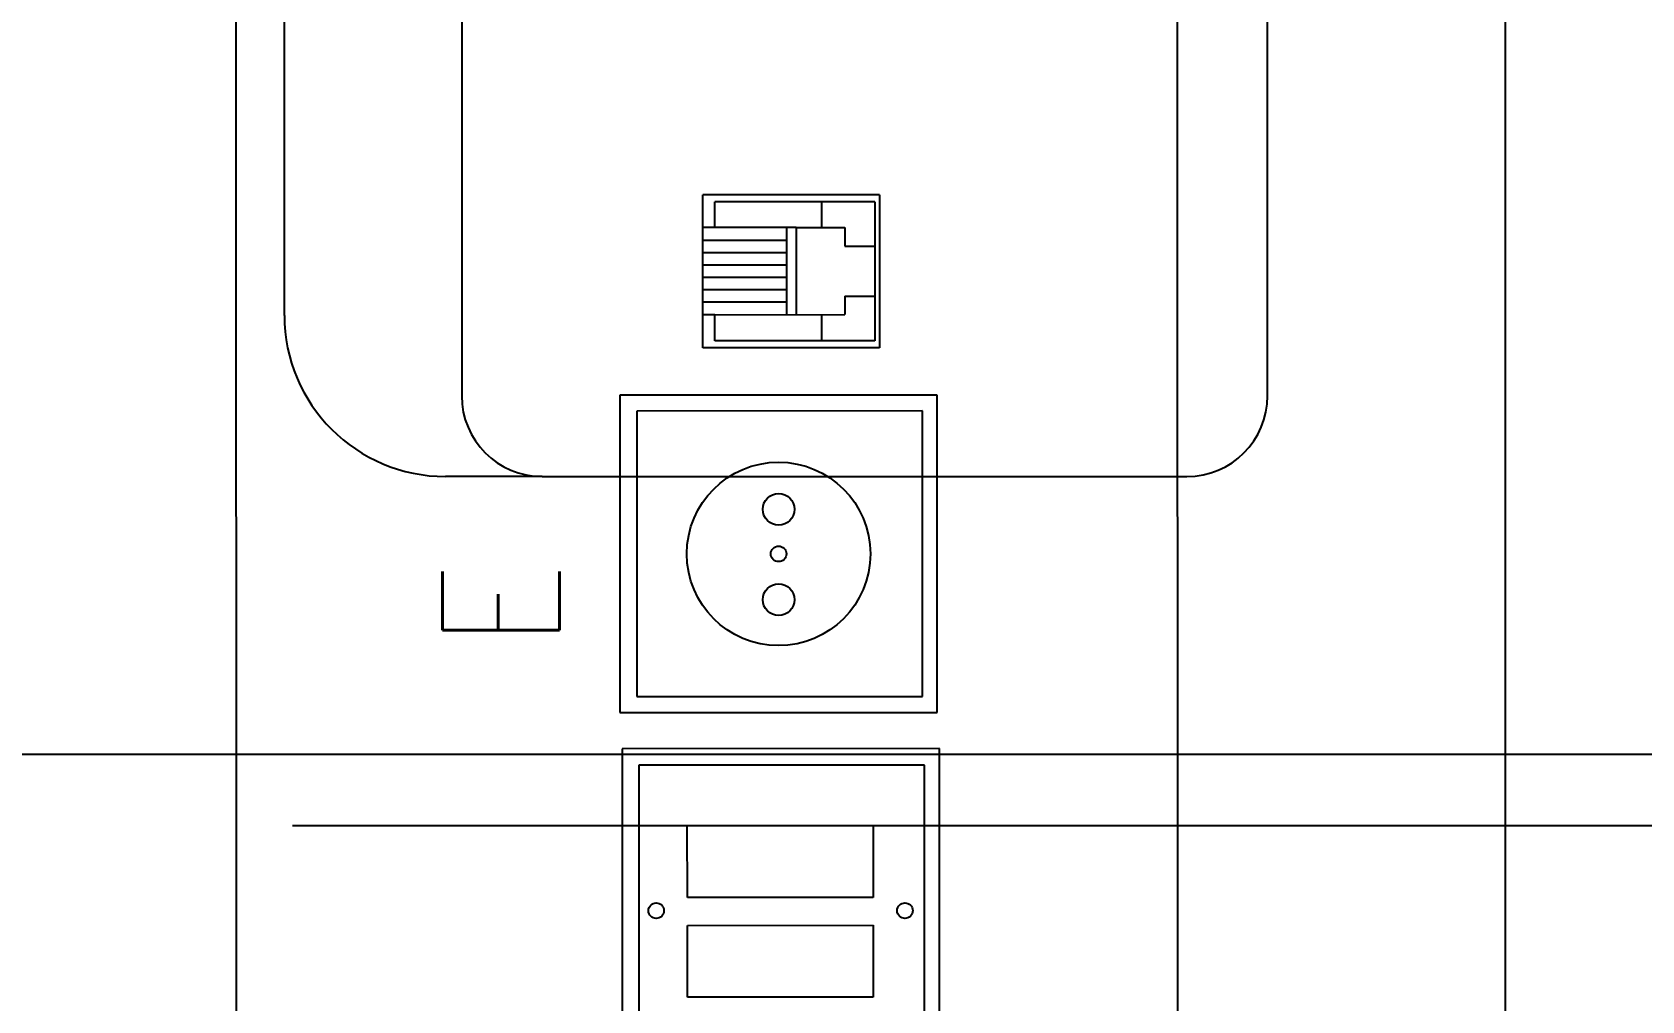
# Model space of a CAD drawing. Header units: inches. Extents: x 567429 to 582707, y 126347 to 133675.
# Drawn here: x 581140.3 to 581240.2, y 129288.9 to 129349 of the extents above; entities that cross this region are included whole.
import ezdxf

# ---------------------------------------------------------------- set-up
doc = ezdxf.new("R2010")
doc.units = ezdxf.units.IN
doc.header["$MEASUREMENT"] = 0
for name, color, linetype in [('BORD', 3, 'Continuous'), ('FIRE WIRE', 4, 'Continuous'), ('mobl', 11, 'Continuous'), ('NURSE CALL WIRE', 4, 'Continuous'), ('wall kanaf', 4, 'Continuous')]:
    doc.layers.add(name, color=color, linetype=linetype)
doc.styles.add('ROMANS', font='romans.shx')
doc.linetypes.add('ZIGZAG', pattern='A,0.0001,-0.2,[131,ltypeshp.shx,S=0.2,R=0,X=-0.2,Y=0],-0.4,[131,ltypeshp.shx,S=0.2,R=180,X=0.2,Y=0],-0.2', length=0.8001)

# ---------------------------------------------------------------- blocks, each defined once
blk = doc.blocks.new('BOARD2')
at = {"layer": 'BORD', "color": 4}
for p, q in [((-163.07, 0), (163.07, 0)), ((163.07, -61.63), (-163.07, -61.63))]:
    blk.add_line(p, q, dxfattribs=at)
at = {"layer": 'BORD'}
for p, q in [((-3.44, -25.26), (-24.24, -25.26)), ((-3.44, -46.05), (-3.44, -25.26)), ((-1.07, -25.11), (-1.07, -45.9)), ((19.72, -25.11), (-1.07, -25.11)), ((19.72, -45.9), (19.72, -25.11)), ((-0.03, -26.22), (-0.03, -44.93)), ((18.68, -26.22), (-0.03, -26.22)), ((18.68, -44.93), (18.68, -26.22)), ((-4.52, -26.36), (-23.23, -26.36)), ((-4.52, -45.07), (-4.52, -26.36)), ((22.82, -30.56), (32.85, -30.56)), ((22.82, -42.12), (22.82, -30.56)), ((24.99, -31.33), (24.99, -30.56)), ((30.7, -31.33), (30.7, -30.56)), ((32.85, -42.12), (32.85, -30.56)), ((23.28, -41.82), (23.28, -31.33)), ((23.28, -31.33), (24.99, -31.33)), ((24.99, -31.33), (24.99, -39.86)), ((30.7, -31.33), (32.39, -31.33)), ((30.7, -36.67), (30.7, -31.33)), ((32.39, -41.82), (32.39, -31.33)), ((24.99, -36.06), (30.7, -36.06)), ((30.7, -36.67), (24.99, -36.67)), ((30.7, -36.67), (30.7, -39.86)), ((24.99, -38.32), (23.28, -38.32)), ((32.39, -38.32), (30.7, -38.32)), ((26.2, -39.86), (24.99, -39.86)), ((26.2, -39.86), (26.2, -41.82)), ((30.7, -39.86), (29.47, -39.86)), ((29.47, -39.86), (29.47, -41.82)), ((32.85, -42.12), (22.82, -42.12)), ((32.39, -41.82), (23.28, -41.82)), ((-23.23, -45.07), (-4.52, -45.07)), ((-0.03, -44.93), (18.68, -44.93)), ((-24.24, -46.05), (-3.44, -46.05)), ((-1.07, -45.9), (19.72, -45.9))]:
    blk.add_line(p, q, dxfattribs=at)
at = {"layer": 'BORD', "color": 30}
for p, q in [((-19.72, -41.71), (-19.72, -29.53)), ((-19.72, -29.53), (-15.01, -29.53)), ((-15.01, -29.53), (-15.01, -41.71)), ((-13.18, -41.71), (-13.18, -29.53)), ((-13.18, -29.53), (-8.47, -29.53)), ((-8.47, -29.53), (-8.47, -41.71)), ((25.8, -36.06), (25.8, -30.56)), ((26.61, -36.06), (26.61, -30.56)), ((27.42, -36.06), (27.42, -30.56)), ((28.23, -36.06), (28.23, -30.56)), ((29.04, -36.06), (29.04, -30.56)), ((29.85, -36.06), (29.85, -30.56)), ((-15.01, -41.71), (-19.72, -41.71)), ((-8.47, -41.71), (-13.18, -41.71))]:
    blk.add_line(p, q, dxfattribs=at)
for centre, radius in [((-14.05, -27.49), 0.509), ((9.32, -35.51), 6.01), ((9.32, -35.51), 0.509), ((-14.05, -43.78), 0.509)]:
    blk.add_circle(centre, radius, dxfattribs=at)
at = {"layer": 'BORD', "color": 2}
for centre in [(6.32, -35.51), (12.24, -35.51)]:
    blk.add_circle(centre, 1.04, dxfattribs=at)
at = {"layer": 'BORD', "color": 2, "style": 'ROMANS', "width": 0.9}
blk.add_text('E', height=7.66, dxfattribs=at).set_placement((3.15, -21.15))

msp = doc.modelspace()

# ---------------------------------------------------------------- linework, layer by layer
at = {"layer": 'FIRE WIRE'}
msp.add_line((581453.143, 129304.211), (580849.717, 129304.211), dxfattribs=at)
at = {"layer": 'mobl', "color": 15}
for p, q in [((581166.986, 129366.457), (581166.986, 129326.457)), ((581216.986, 129326.457), (581216.986, 129366.457)), ((581155.986, 129331.457), (581155.986, 129361.457)), ((581171.986, 129321.457), (581165.986, 129321.457)), ((581171.986, 129321.457), (581211.986, 129321.457))]:
    msp.add_line(p, q, dxfattribs=at)
at = {"layer": 'mobl', "color": 15, "linetype": 'ZIGZAG', "ltscale": 20}
msp.add_line((581401.486, 129299.789), (581156.486, 129299.789), dxfattribs=at)
at = {"layer": 'mobl', "color": 15}
for centre, radius, start, end in [((581165.986, 129331.457), 10, 180, 270), ((581171.986, 129326.457), 5, 180, 270), ((581211.986, 129326.457), 5, 270, 0)]:
    msp.add_arc(centre, radius, start, end, dxfattribs=at)
at = {"layer": 'NURSE CALL WIRE'}
msp.add_line((581231.727, 129451.181), (581231.727, 129121.052), dxfattribs=at)
at = {"layer": 'wall kanaf', "color": 15, "lineweight": 20, "ltscale": 0.1}
msp.add_line((581152.986, 129082.789), (581152.986, 129697.789), dxfattribs=at)

# ---------------------------------------------------------------- block references
at = {"layer": 'BORD', "ltscale": 5, "xscale": 0.947301618010808, "yscale": 0.947301618010808, "zscale": 0.947301618010808, "rotation": 90.0091431634973}
msp.add_blockref('BOARD2', (581153.011, 129307.821), dxfattribs=at)

doc.saveas('drawing.dxf')
